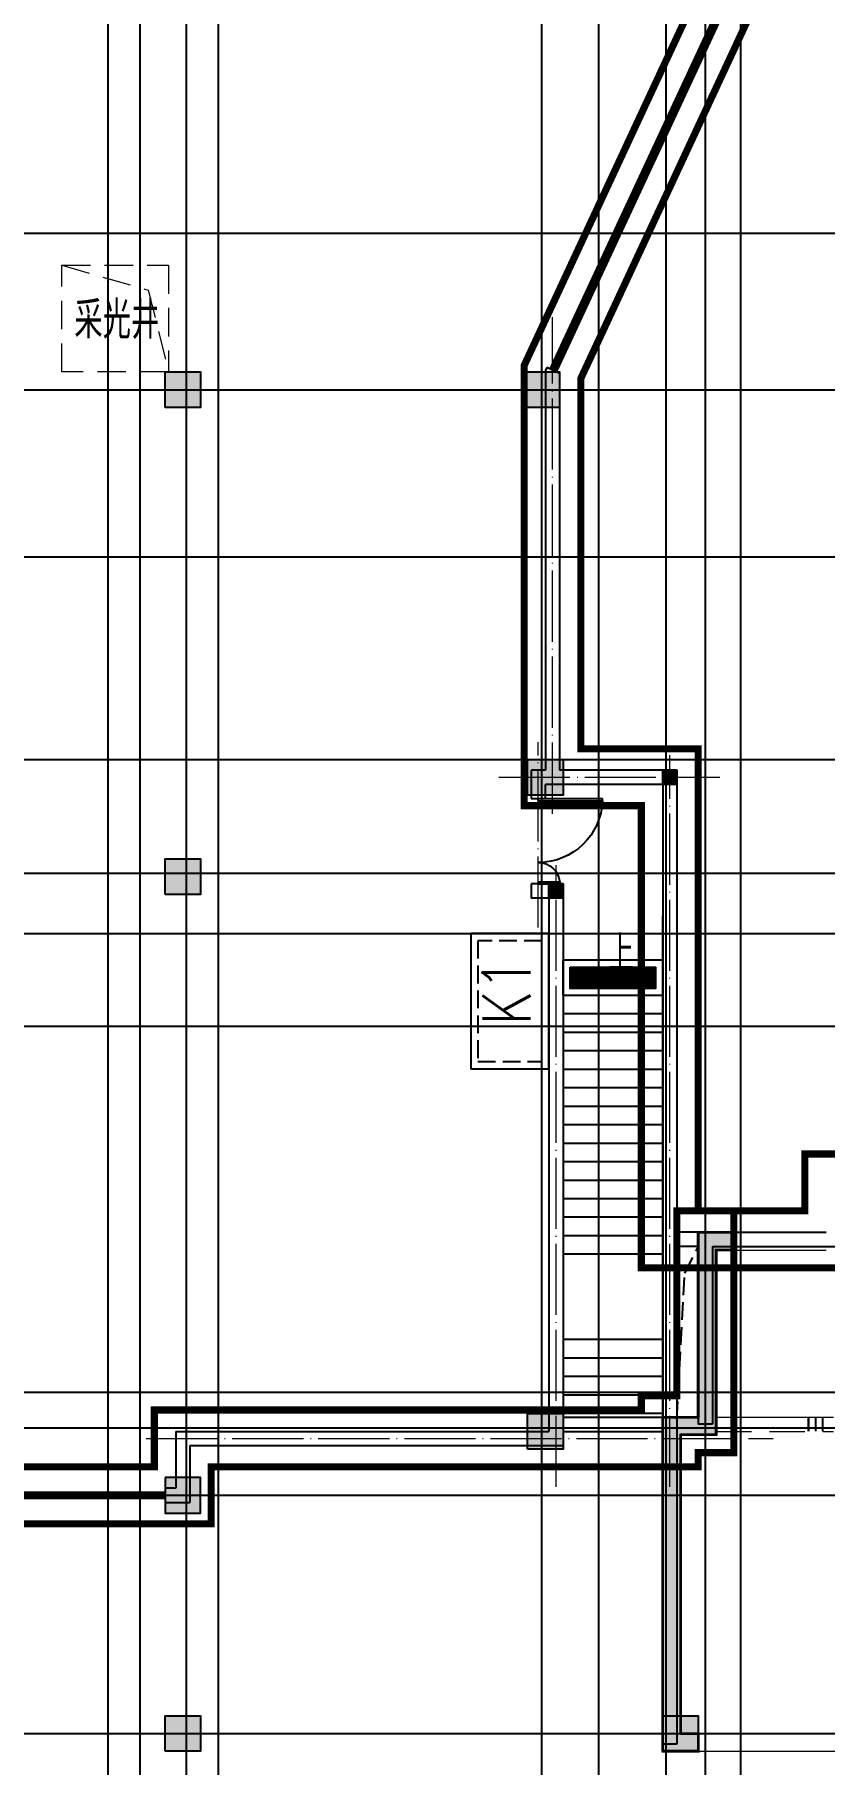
# Model space of a CAD drawing. Extents: x 369444 to 684549, y -549309 to 575337.
# Drawn here: x 481240 to 492349, y 109823 to 134152 of the extents above; entities that cross this region are included whole.
import ezdxf

# ---------------------------------------------------------------- set-up
doc = ezdxf.new("R2010")
doc.units = 0
doc.header["$LTSCALE"] = 1000
doc.header["$MEASUREMENT"] = 0
for name, pattern in [('__DASH', [0.35, 0.25, -0.1]), ('_DASH', [0.6000000000000001, 0.4, -0.2]), ('DASH', [0.35, 0.25, -0.1]), ('DASHED', [0.75, 0.5, -0.25]), ('DOTE', [2.4200000000000004, 2, -0.2, 0.02, -0.2])]:
    doc.linetypes.add(name, pattern=pattern)
for name, color, linetype, lineweight in [('0-地库顶板开洞', 211, 'Continuous', 0), ('DOTE2', 122, 'DOTE', 9), ('S_ConcWall', 3, 'Continuous', 35), ('S_SubBeamHoop', 1, 'Continuous', 40)]:
    doc.layers.add(name, color=color, linetype=linetype, lineweight=lineweight)
for name, color, linetype in [('1-标高箭头', 3, 'Continuous'), ('BEAM_CON', 4, 'Continuous'), ('BEAM_SE', 144, 'DASHED'), ('COLUMN', 9, 'Continuous'), ('DOTE', 1, 'Continuous'), ('STAIR', 2, 'Continuous'), ('WALL', 9, 'Continuous'), ('WINDOW', 4, 'Continuous'), ('剪力墙', 3, 'Continuous'), ('填充', 8, 'Continuous'), ('排水', 61, 'Continuous'), ('构造柱', 6, 'Continuous'), ('车库集水坑', 60, 'Continuous'), ('防火分区线', 7, 'Continuous')]:
    doc.layers.add(name, color=color, linetype=linetype)
doc.styles.add('_HZTXT', font='txt.shx', dxfattribs={"width": 0.8, "bigfont": 'HZTXT.shx'})
doc.styles.add('_TCH_DIM', font='SIMPLEX', dxfattribs={"bigfont": 'GBCBIG'})
doc.styles.add('HNSJY', font='hnsjy-07.shx', dxfattribs={"width": 0.8, "bigfont": 'hnsjy-hz.shx'})

# ---------------------------------------------------------------- blocks, each defined once
blk = doc.blocks.new('A$C47E9097D')
at = {"layer": '构造柱'}
for points in [[(109750.0001068115, -346699.9998750687), (109550.0001068115, -346699.9998750687), (109550.0001068115, -346899.9998750687), (109750.0001068115, -346899.9998750687)], [(108150.0001068115, -348299.9998750687), (107950.0001068115, -348299.9998750687), (107950.0001068115, -348499.9998750687), (108150.0001068115, -348499.9998750687)]]:
    blk.add_hatch(color=256, dxfattribs=at).paths.add_polyline_path(points)
for points in [[(109550.0001068115, -346699.9998750687), (109750.0001068115, -346699.9998750687), (109750.0001068115, -346899.9998750687), (109550.0001068115, -346899.9998750687)], [(107950.0001068115, -348299.9998750687), (108150.0001068115, -348299.9998750687), (108150.0001068115, -348499.9998750687), (107950.0001068115, -348499.9998750687)]]:
    blk.add_lwpolyline(points, close=True, dxfattribs=at)
blk = doc.blocks.new('$DorLib2D$00000225')
at = {"color": 0}
for p, q in [((0.4750000000000032, -0.001447885298549778), (0.4750000000000032, 0.7521225008925327)), ((0.4750000000000032, 0.7521225008925327), (0.5000000000000036, 0.7521225008925327)), ((0.5000000000000036, -0.001447885298549778), (0.5000000000000036, 0.7521225008925363)), ((-0.4999999999999982, 0), (-0.5, 0.252035990386009)), ((-0.4750000000000014, 0.252035990386009), (-0.5, 0.252035990386009)), ((-0.4749999999999996, 0), (-0.4749999999999996, 0.252035990386009)), ((-0.4749999999999996, 0), (-0.4999999999999947, 0)), ((0.4750000000000032, -0.001447885298549778), (0.4999999999999929, -0.001447885298549778))]:
    blk.add_line(p, q, dxfattribs=at)
for centre, radius, start, end in [((0.5046168020419071, -0.001920809357812914), 0.7546247204382253, 92.24926861260724, 179.7237749158362), ((-0.5007908120542499, 0.002572563917482285), 0.2507930763238999, 359.7898704778746, 84.09743784757413)]:
    blk.add_arc(centre, radius, start, end, dxfattribs=at)
blk = doc.blocks.new('$DorLib2D$00000213')
at = {"color": 0, "linetype": 'DASH', "const_width": 0.02}
blk.add_lwpolyline([(0.5, 3.552713678800501e-15), (-0.5, 3.552713678800501e-15)], dxfattribs=at)
blk = doc.blocks.new('column500')
h = blk.add_hatch(color=0)
h.dxf.hatch_style = 1
h.paths.add_polyline_path([(-216380.9106832733, -381439.8896648251), (-215880.9106832733, -381439.8896648251), (-215880.9106832733, -380939.8896648251), (-216380.9106832733, -380939.8896648251)])
at = {"color": 0}
blk.add_lwpolyline([(-216380.9106832733, -381439.8896648251), (-215880.9106832733, -381439.8896648251), (-215880.9106832733, -380939.8896648251), (-216380.9106832733, -380939.8896648251)], close=True, dxfattribs=at)
blk = doc.blocks.new('车库采光井开洞')
at = {"layer": '0-地库顶板开洞', "linetype": '_DASH'}
blk.add_lwpolyline([(38496570620.99999, 3907825764), (38496570620.99999, 3907827264.000001), (38496572120.99999, 3907827263.999998), (38496572120.99999, 3907825763.999999)], close=True, dxfattribs=at)
blk.add_lwpolyline([(38496570620.99999, 3907827264.000001), (38496571833.45985, 3907826915.785513), (38496572120.99999, 3907825763.999999)], dxfattribs=at)
at = {"layer": '0-地库顶板开洞', "linetype": '_DASH', "style": 'HNSJY', "width": 0.8}
blk.add_text('采光井', height=524.9999999999999, dxfattribs=at).set_placement((38496570794.87101, 3907826233.4361))
blk = doc.blocks.new('车库采光井aaa')
at = {"layer": '0-地库顶板开洞', "lineweight": -2}
blk.add_blockref('车库采光井开洞', (-5740156.962898254, -2601883.631380558), dxfattribs=at)
blk = doc.blocks.new('A$C218543D6')
at = {"layer": '剪力墙'}
blk.add_hatch(color=0, dxfattribs=at).paths.add_polyline_path([(249.9992534738849, 249.996549010044), (499.9992534738849, 249.996549010044), (499.9992534738849, -0.00345098995603621), (-0.0007465261151082814, -0.00345098995603621), (-0.0007465261151082814, 4699.996549010073), (499.9992534738849, 4699.996549010073), (499.9992534738849, 7299.996549010073), (999.9992534738849, 7299.996549010073), (999.9992534738849, 7049.996549010073), (749.9992534738849, 7049.996549010073), (749.9992534738849, 4449.996549010073), (249.9992534738849, 4449.996549010073)])
at = {"layer": 'S_ConcWall', "color": 0, "lineweight": 35, "ltscale": 0.9999999776482582}
for p, q in [((499.9992534738849, 7299.996549010073), (999.9992534738849, 7299.996549010073)), ((499.9992534738849, 4699.996549010073), (499.9992534738849, 7299.996549010073)), ((999.9992534738849, 7299.996549010073), (999.9992534738849, 7049.996549010073)), ((749.9992534738849, 7049.996549010073), (749.9992534738849, 4449.996549010073)), ((999.9992534738849, 7049.996549010073), (749.9992534738849, 7049.996549010073)), ((-0.0007465261151082814, 4699.996549010073), (499.9992534738849, 4699.996549010073)), ((-0.0007465261151082814, -0.00345098995603621), (-0.0007465261151082814, 4699.996549010073)), ((249.9992534738849, 4449.996549010073), (249.9992534738849, 249.996549010044)), ((749.9992534738849, 4449.996549010073), (249.9992534738849, 4449.996549010073)), ((249.9992534738849, 249.996549010044), (499.9992534738849, 249.996549010044)), ((499.9992534738849, 249.996549010044), (499.9992534738849, -0.00345098995603621)), ((499.9992534738849, -0.00345098995603621), (-0.0007465261151082814, -0.00345098995603621))]:
    blk.add_line(p, q, dxfattribs=at)
blk = doc.blocks.new('3#梁图')
at = {"layer": 'BEAM_CON', "color": 0, "lineweight": 18, "ltscale": 0.9999999776482582}
for p, q in [((-483510.4175949097, 108037.4982948303), (-482210.4175949097, 108037.4982948303)), ((-483510.4175949097, 107787.4982948303), (-482210.4175949097, 107787.4982948303)), ((-483760.4175949097, 105437.4982948303), (-482110.4175949097, 105437.4982948303)), ((-484010.4175949097, 100737.4982948303), (-481810.4175949097, 100737.4982948303))]:
    blk.add_line(p, q, dxfattribs=at)
at = {"layer": 'BEAM_SE', "color": 0, "lineweight": 18, "ltscale": 0.9999999776482582}
for p, q in [((-483760.4175949097, 105237.4982948303), (-482110.4175949097, 105237.4982948303)), ((-484010.4175949097, 100987.4982948303), (-481810.4175949097, 100987.4982948303))]:
    blk.add_line(p, q, dxfattribs=at)
at = {"layer": 'S_ConcWall', "color": 0, "lineweight": 35, "ltscale": 0.9999999776482582, "const_width": 35}
blk.add_lwpolyline([(-484260.4175949097, 100987.4982948303), (-484010.4175949097, 100987.4982948303), (-484010.4175949097, 100737.4982948303), (-484510.4175949097, 100737.4982948303), (-484510.4175949097, 105437.4982948303), (-484010.4175949097, 105437.4982948303), (-484010.4175949097, 108037.4982948303), (-483510.4175949097, 108037.4982948303), (-483510.4175949097, 107787.4982948303), (-483760.4175949097, 107787.4982948303), (-483760.4175949097, 105187.4982948303), (-484260.4175949097, 105187.4982948303)], close=True, dxfattribs=at)
at = {"layer": 'S_SubBeamHoop', "color": 0, "linetype": 'Continuous', "ltscale": 0.9999999776482582, "const_width": 30}
for points in [[(-482460.4175949097, 105437.4982948303), (-482460.4175949097, 105237.4982948303)], [(-482360.4175949097, 105437.4982948303), (-482360.4175949097, 105237.4982948303)], [(-482260.4175949097, 105437.4982948303), (-482260.4175949097, 105237.4982948303)]]:
    blk.add_lwpolyline(points, dxfattribs=at)

msp = doc.modelspace()

# ---------------------------------------------------------------- hatches: boundary and pattern name
at = {"layer": '填充'}
h = msp.add_hatch(dxfattribs=at)
h.set_pattern_fill('ANSI31', color=256, scale=100, angle=585.0000000000001, style=0)
h.set_pattern_definition([(270, (-38490260039.55431, -3905048943.394215), (158.75, 5.684341886080801e-14), [])])
h.paths.add_polyline_path([(488774.4830713253, 121036.9743594814), (489974.4830713253, 121036.9743590045), (489974.4830713253, 120736.9743590045), (488774.4830713253, 120736.9743594814)])

# ---------------------------------------------------------------- linework, layer by layer
at = {"layer": '1-标高箭头', "lineweight": -2}
msp.add_lwpolyline([(489461.94583988, 120819.6059317279, 0, 0, 0), (489461.94583988, 120636.9743590045, 0, 0, 0), (489473.5316781979, 115156.9733657527, 120, 0, 0), (489474.4830713253, 114706.9743714023, 0, 0, 0)], format="xyseb", dxfattribs=at)
at = {"layer": 'DOTE', "color": 8}
for p, q in [((482274.4831018429, 59364.2341589618), (482274.4831018429, 476704.7720441509)), ((483374.4831018429, 59364.2341589618), (483374.4831018429, 476704.7720441509)), ((489174.4826440793, 59364.2341589618), (489174.4826440793, 476704.7720441509)), ((490124.4831018429, 59364.2341589618), (490124.4831018429, 476704.7720441509)), ((490674.4830408078, 59364.2341589618), (490674.4830408078, 476704.7720441509)), ((491174.4831018429, 59364.2341589618), (491174.4831018429, 476704.7720441509)), ((482724.4831018429, 59364.2341589618), (482724.4831018429, 261806.9745316196)), ((483824.4831018429, 59364.2341589618), (483824.4831018429, 261806.9745316196)), ((488374.482949255, 59364.23415705445), (488374.482949255, 261806.9745316196))]:
    msp.add_line(p, q, dxfattribs=at)
at = {"layer": 'DOTE', "color": 8, "lineweight": -2}
for p, q in [((377844.3968210202, 131356.9745163608), (624570.9457330685, 131356.9745163608)), ((377844.396798132, 129156.974562614), (624570.9457101803, 129156.974562614)), ((377844.3968210202, 126806.97448632), (624570.9457330685, 126806.97448632)), ((377844.3967752438, 123956.9658989597), (624570.9456872921, 123956.9658989597)), ((377844.3968820553, 122356.9744877506), (624570.9457941037, 122356.9744877506)), ((377844.3968591671, 121506.9745483089), (624570.9457712155, 121506.9745483089)), ((377844.396836279, 120206.9744877506), (624570.9457483273, 120206.9744877506)), ((377844.3969278317, 115056.9658989597), (624570.94583988, 115056.9658989597)), ((377844.3968591671, 114556.9744877506), (624570.9457712155, 114556.9744877506)), ((377844.3968591671, 113606.974547832), (624570.9457712155, 113606.974547832)), ((377844.396836279, 110256.978032558), (624570.9457483273, 110256.978032558))]:
    msp.add_line(p, q, dxfattribs=at)
at = {"layer": 'DOTE2', "linetype": 'DOTE', "ltscale": 0.5}
for points in [[(488524.4829568844, 123193.151260345), (488524.4829568844, 130177.8336796451)], [(488324.4830713253, 121593.151260345), (488324.4830713253, 124200.8974518466)], [(490174.4830713253, 113724.4507345844), (490174.4830713253, 124019.4266342807)], [(487770.09818363, 123706.9745382953), (490879.1942834835, 123706.9745382953)], [(488574.4830713253, 113724.4507345844), (488574.4830713253, 122470.6313910175)], [(482810.6593179684, 114406.974706142), (491627.9773492794, 114406.974706142)]]:
    msp.add_lwpolyline(points, dxfattribs=at)
at = {"layer": 'STAIR'}
for p, q in [((490074.4830713253, 114706.9743714023, 0.1286767314160903), (490074.4830713253, 121756.9743714023, 0.1286767314160903)), ((490074.4830713253, 120636.9743590045, 0.128676731854472), (488674.4830713253, 120636.9743590045, 0.128676731854472)), ((490074.4830713253, 120376.9743594814, 0.128676731854472), (488674.4830713253, 120376.9743594814, 0.128676731854472)), ((490074.4830713253, 120116.9743594814, 0.128676731854472), (488674.4830713253, 120116.9743594814, 0.128676731854472)), ((490074.4830713253, 119856.9743599582, 0.128676731854472), (488674.4830713253, 119856.9743599582, 0.128676731854472)), ((490074.4830713253, 119596.974360435, 0.128676731854472), (488674.4830713253, 119596.974360435, 0.128676731854472)), ((490074.4830713253, 119336.974360435, 0.128676731854472), (488674.4830713253, 119336.974360435, 0.128676731854472)), ((490074.4830713253, 119076.9743609119, 0.128676731854472), (488674.4830713253, 119076.9743609119, 0.128676731854472)), ((490074.4830713253, 118816.9743613887, 0.128676731854472), (488674.4830713253, 118816.9743613887, 0.128676731854472)), ((490074.4830713253, 118556.9743618655, 0.128676731854472), (488674.4830713253, 118556.9743618655, 0.128676731854472)), ((490074.4830713253, 118296.9743623424, 0.128676731854472), (488674.4830713253, 118296.9743623424, 0.128676731854472)), ((490074.4830713253, 118036.9743628192, 0.128676731854472), (488674.4830713253, 118036.9743628192, 0.128676731854472)), ((490074.4830713253, 117776.9743632961, 0.128676731854472), (488674.4830713253, 117776.9743632961, 0.128676731854472)), ((490074.4830713253, 117516.9743637729, 0.128676731854472), (488674.4830713253, 117516.9743637729, 0.128676731854472)), ((490074.4830713253, 117256.9743642497, 0.128676731854472), (488674.4830713253, 117256.9743642497, 0.128676731854472)), ((490074.4830713253, 116996.9743642497, 0.128676731854472), (488674.4830713253, 116996.9743642497, 0.128676731854472)), ((490074.4830713253, 115796.9743642497, 0.128676731854472), (488674.4830713253, 115796.9743642497, 0.128676731854472)), ((490074.4830713253, 115536.9743647266, 0.1286767318106338), (488674.4830713253, 115536.9743647266, 0.1286767318106338)), ((490074.4830713253, 115276.9743656802, 0.1286767317667956), (488674.4830713253, 115276.9743656802, 0.1286767317667956)), ((490074.4830713253, 115016.9743666339, 0.1286767317229575), (488674.4830713253, 115016.9743666339, 0.1286767317229575)), ((490074.4830713253, 114756.9743671108, 0.1286767316791193), (488674.4830713253, 114756.9743671108, 0.1286767316791193))]:
    msp.add_line(p, q, dxfattribs=at)
at = {"layer": 'WALL', "linetype": 'ByBlock'}
for p, q in [((488443.8082056027, 129470.6234564472), (488424.482949255, 129429.1099438358)), ((488625.1246118527, 129386.2175440479), (488443.8082056027, 129470.6234564472)), ((488424.482949255, 129429.1099438358), (488424.482949255, 123806.9745411563)), ((488624.482949255, 129384.8391565967), (488625.1246118527, 129386.2175440479)), ((488624.482949255, 129384.8391565967), (488624.482949255, 123806.9745411563)), ((483224.4829339962, 114506.9747085262), (483224.4829339962, 113706.9745540309)), ((483224.4829339962, 114506.9747085262), (488474.4830713253, 114506.9747085262)), ((483424.4829339962, 114306.9747085262), (483424.4829339962, 113506.9745444942)), ((483424.4829339962, 114306.9747085262), (488674.4830713253, 114306.9747085262)), ((483074.4829568844, 113706.9745611835), (483074.4829416256, 113506.9745616603)), ((483224.4829339962, 113706.9745540309), (483074.4829568844, 113706.9745611835)), ((483074.4829416256, 113506.9745616603), (483424.4829339962, 113506.9745444942))]:
    msp.add_line(p, q, dxfattribs=at)
at = {"layer": 'WALL'}
for p, q in [((488224.4830713253, 123806.9745411563), (488224.4830713253, 123406.9745406795)), ((488424.482949255, 123806.9745411563), (488224.4830713253, 123806.9745411563)), ((488424.4830713253, 123406.9745406795), (488424.4830713253, 123606.9745411563)), ((488524.4829568844, 123606.9745411563), (488424.4830713253, 123606.9745411563)), ((490074.4830713253, 123606.9745411563), (488524.4829568844, 123606.9745411563)), ((490274.4830713253, 123806.9745411563), (488624.482949255, 123806.9745411563)), ((490074.4830713253, 123606.9745411563), (490074.4830713253, 117206.9743733096)), ((490274.4830713253, 123806.9745411563), (490274.4830713253, 117306.9743733096)), ((488224.4830713253, 123406.9745406795), (488424.4830713253, 123406.9745406795)), ((488424.4830713253, 122206.9745411563), (488224.4830713253, 122206.9745406795)), ((488224.4830713253, 122206.9745406795), (488224.4830713253, 122006.9745411563)), ((488674.4830713253, 122206.9745411563), (488424.4830713253, 122206.9745411563)), ((488674.4830713253, 122206.9745411563), (488674.4830713253, 114706.9743714023)), ((488474.4830713253, 122006.9745411563), (488224.4830713253, 122006.9745411563)), ((488474.4830713253, 122006.9745411563), (488474.4830713253, 114606.9743714023)), ((490574.4830713253, 117306.9743733096), (490274.4830713253, 117306.9743733096)), ((490574.4830713253, 117106.9743733096), (490574.4830713253, 117306.9743733096)), ((490574.4902353268, 117306.97560498), (490574.4902353268, 114606.97560498)), ((490574.4902353268, 117306.97560498), (492374.4902353268, 117306.97560498)), ((490074.4830713253, 117206.9743733096), (490074.4830713253, 110106.9743714023)), ((490574.4830713253, 117106.9743733096), (490274.4830713253, 117106.9743733096)), ((490274.4830713253, 117106.9743733096), (490274.4830713253, 110106.9743714023)), ((490774.4902353268, 117106.97560498), (490774.4902353268, 114606.97560498)), ((490774.4902353268, 117106.97560498), (492574.4902353268, 117106.97560498)), ((488474.4830713253, 114606.9743714023), (488474.4830713253, 114506.9747085262)), ((488674.4830713253, 114706.9743714023), (490074.4830713253, 114706.9743714023)), ((490074.4830713253, 114706.9743714023), (490074.4830713253, 114506.9743714023)), ((490774.4902353268, 114606.97560498), (490574.4902353268, 114606.97560498)), ((488674.4830713253, 114506.9743714023), (490074.4830713253, 114506.9743714023)), ((488674.4830713253, 114506.9743714023), (488674.4830713253, 114306.9747085262)), ((490274.4830713253, 110106.9743714023), (490074.4830713253, 110106.9743714023))]:
    msp.add_line(p, q, dxfattribs=at)
at = {"layer": '排水', "elevation": 0.1286767314160903}
msp.add_lwpolyline([(488674.4830713253, 121136.9743594814), (490074.4830713253, 121136.9743590045), (490074.4830713253, 120636.9743590045), (488674.4830713253, 120636.9743594814), (488674.4830713253, 121136.9743594814)], dxfattribs=at)
msp.add_lwpolyline([(488774.4830713253, 121036.9743594814), (489974.4830713253, 121036.9743590045), (489974.4830713253, 120736.9743590045), (488774.4830713253, 120736.9743594814)], close=True, dxfattribs=at)
at = {"layer": '车库集水坑', "color": 4, "lineweight": -2, "extrusion": (0.0002539462290278848, -2.592807789273582e-12, 0.9999999677556559), "elevation": 124.0462526376916}
msp.add_lwpolyline([(487374.4672853173, 119606.974584072), (488474.4672902685, 119606.9745611838), (488474.4673284154, 121506.9745611838), (487374.4672853173, 121506.9745688132)], close=True, dxfattribs=at)
at = {"layer": '车库集水坑', "color": 4, "linetype": '__DASH', "lineweight": -2, "extrusion": (0.0002539462290278848, -2.592807789273582e-12, 0.9999999677556559), "elevation": 124.0462525691791}
msp.add_lwpolyline([(487474.4673266887, 119706.974584072), (488374.4672565265, 119706.9745688132), (488374.467287044, 121406.9745688132), (487474.4673419475, 121406.974584072)], close=True, dxfattribs=at)
at = {"layer": '车库集水坑', "color": 4, "linetype": '__DASH', "lineweight": -2}
msp.add_lwpolyline([(490274.4830713253, 114675.2768954921), (490384.3435068112, 116731.0141682315), (490574.4830713253, 117100.1231937099)], dxfattribs=at)
at = {"layer": '防火分区线', "color": 2, "linetype": 'DASH', "ltscale": 8, "const_width": 100}
for points in [[(462174.4791879635, 114006.9745492626), (482924.4829339962, 114006.9745492626), (482924.4829339962, 114806.9743714023), (489774.4830713253, 114806.9743714023), (489774.4830713253, 115006.9733843494), (490274.4867105465, 115006.9746179271), (490274.4867029171, 116806.9743733096), (489774.4830713253, 116806.9743733096), (489774.4830713253, 123306.9745411563), (488124.482949255, 123306.9745411563), (488124.482949255, 129495.516158073), (490824.4829339962, 135295.5161738086), (490824.4829339962, 152106.9775619197), (491374.4811029416, 152106.9775623966), (491374.4811029416, 161406.9775628734), (488424.4829339962, 161406.9775628734), (488424.4829339962, 168308.5610160518), (490024.4831018429, 174408.5610408473)], [(461374.5006494503, 113206.9745492626), (483724.4829339962, 113206.9745492626), (483724.4829339962, 114006.9743714023), (490574.4830713253, 114006.9743714023), (490574.4830713253, 114206.9753579784), (491074.4867105465, 114206.9765915561), (491074.4867029171, 117606.9743733096), (490574.4830713253, 117606.9743733096), (490574.4830713253, 124106.9745411563), (488924.482949255, 124106.9745411563), (488924.482949255, 129318.4329576183), (491624.4829339962, 135118.4329733539), (491624.4829339962, 151306.9775623966), (492174.4811029416, 151306.9775628734), (492174.4811029416, 162206.9775628734), (489224.4829339962, 162206.9775628734), (489224.4829339962, 168205.3880090404), (490824.4831018429, 174305.3880338359)], [(461374.5006494503, 113206.9745492626), (483724.4829339962, 113206.9745492626), (483724.4829339962, 114006.9743714023), (490574.4830713253, 114006.9743714023), (490574.4830713253, 114206.9753579784), (491074.4867105465, 114206.9765915561), (491074.4867029171, 117606.9743733096), (490574.4830713253, 117606.9743733096), (490574.4830713253, 124106.9745411563), (488924.482949255, 124106.9745411563), (488924.482949255, 129318.4329576183), (491624.4829339962, 135118.4329733539), (491624.4829339962, 151306.9775623966), (492174.4811029416, 151306.9775628734), (492174.4811029416, 162206.9775628734), (489224.4829339962, 162206.9775628734), (489224.4829339962, 168205.3880090404), (490824.4831018429, 174305.3880338359)]]:
    msp.add_lwpolyline(points, dxfattribs=at)
at = {"layer": '防火分区线', "color": 130, "linetype": 'DASH', "ltscale": 8, "const_width": 100}
for points in [[(509574.4902353268, 118906.97560498), (502074.4902353268, 118906.97560498), (502074.4902353268, 117006.97560498), (495074.4902353268, 117006.97560498), (495074.4902353268, 117606.97560498), (492874.4902353268, 117606.97560498), (492874.4902353268, 116806.9758786845), (490674.4902353268, 116806.9743733096), (489774.4830713253, 116806.9743733096), (489774.4830713253, 123306.9745411563), (488124.482949255, 123306.9745411563), (488124.482949255, 129495.516158073), (490824.4829339962, 135295.5161738086), (490824.4829339962, 152106.9775619197), (491374.4811029416, 152106.9775623966), (491374.4811029416, 161406.9775628734), (488424.4829339962, 161406.9775628734), (488424.4829339962, 168308.5610160518), (490024.4831018429, 174408.5610408473)], [(508774.4902353268, 119706.97560498), (501274.4902353268, 119706.97560498), (501274.4902353268, 117806.97560498), (495874.4902353268, 117806.97560498), (495874.4902353268, 118406.97560498), (492074.4902353268, 118406.97560498), (492074.4902353268, 117606.9753312755), (490674.4902353268, 117606.9743733096), (490574.4830713253, 117606.9743733096), (490574.4830713253, 124106.9745411563), (488924.482949255, 124106.9745411563), (488924.482949255, 129318.4329414058), (491624.4829339962, 135118.4329571414), (491624.4829339962, 151306.9775628734), (492174.4811029416, 151306.9775633502), (492174.4811029416, 162206.9775628734), (489224.4829339962, 162206.9775628734), (489224.4829339962, 168205.3879794765), (490824.4831018429, 174305.388004272)]]:
    msp.add_lwpolyline(points, dxfattribs=at)
at = {"layer": '防火分区线', "color": 3, "linetype": 'DASH', "ltscale": 8, "const_width": 100}
for points in [[(508774.4902353268, 119706.97560498), (501274.4902353268, 119706.97560498), (501274.4902353268, 117806.97560498), (495874.4902353268, 117806.97560498), (495874.4902353268, 118406.97560498), (492074.4902353268, 118406.97560498), (492074.4902353268, 117606.9753312755), (490274.4867029171, 117606.9740996051), (490274.4867105465, 115006.9746179271), (489774.4830713253, 115006.9733843494), (489774.4830713253, 114806.9743714023), (482924.4829339962, 114806.9743714023), (482924.4829339962, 114006.9745492626), (461374.489930151, 114006.9745492626)], [(509574.4902353268, 118906.97560498), (502074.4902353268, 118906.97560498), (502074.4902353268, 117006.97560498), (495074.4902353268, 117006.97560498), (495074.4902353268, 117606.97560498), (492874.4902353268, 117606.97560498), (492874.4902353268, 116806.9758786845), (491074.4867029171, 116806.9746470142), (491074.4867105465, 114206.9765920329), (490574.4830713253, 114206.9753584552), (490574.4830713253, 114006.9743714023), (483724.4829339962, 114006.9743714023), (483724.4829339962, 113206.9745492626), (462174.489930151, 113206.9745492626)]]:
    msp.add_lwpolyline(points, dxfattribs=at)

# ---------------------------------------------------------------- block references
at = {"layer": '0-地库顶板开洞', "lineweight": -2}
msp.add_blockref('车库采光井aaa', (-38490348839.55416, -3905094473.394068), dxfattribs=at)
at = {"layer": 'COLUMN', "color": 8, "xscale": -1, "rotation": 270}
for p in [(864514.3725976925, 345287.8852333713), (869564.3726129513, 345287.8852333713), (869614.3610925656, 339837.8765849757), (864514.3671960812, 338437.8765849757), (869614.3610925656, 330637.8765849757), (864514.3725976925, 326387.8887180972), (871514.3798990231, 326387.8887180972)]:
    msp.add_blockref('column500', p, dxfattribs=at)
at = {"layer": 'COLUMN', "color": 8, "rotation": 270}
msp.add_blockref('column500', (864514.3725976925, -102523.936132462), dxfattribs=at)
at = {"layer": 'WINDOW', "linetype": 'ByBlock', "lineweight": -2}
for p, xscale, yscale, zscale, rotation in [((489874.4103174191, 132306.8185481715), -6350.000000000009, 6350.000000000009, 6350, 245.0372103507529), ((480174.482949255, 113606.9747042346), 5800, 5800, 5800, 179.9999971787648)]:
    msp.add_blockref('$DorLib2D$00000213', p, dxfattribs=dict(at, xscale=xscale, yscale=yscale, zscale=zscale, rotation=rotation))
at = {"layer": 'WINDOW', "xscale": -1200, "yscale": 1200, "zscale": -1200, "rotation": 270}
msp.add_blockref('$DorLib2D$00000225', (488324.4830713253, 122806.9745406795), dxfattribs=at)
at = {"layer": '剪力墙', "color": 8}
msp.add_blockref('A$C218543D6', (490074.4909830075, 110006.9790558505), dxfattribs=at)
at = {"layer": '构造柱', "ltscale": 6}
msp.add_blockref('A$C47E9097D', (380524.4829645138, 470506.974416225), dxfattribs=at)
at = {"layer": '构造柱', "color": 8}
msp.add_blockref('3#梁图', (974585.4942975151, 9269.538710404187), dxfattribs=at)

# ---------------------------------------------------------------- texts
at = {"layer": '1-标高箭头', "color": 7, "style": '_TCH_DIM'}
msp.add_text('上', height=506.3829787234042, dxfattribs=at).set_placement((489305.5628595334, 120977.1059317279))
at = {"layer": '车库集水坑', "color": 4, "lineweight": -2, "extrusion": (-2.592807835922748e-12, -0.0002539462290278848, 0.9999999677556559), "style": '_HZTXT', "width": 0.8}
msp.add_text('K1', height=675, rotation=89.99999999999997, dxfattribs=at).set_placement((488213.4125070553, 120219.4630519955, -30.46191096909537))

doc.saveas('drawing.dxf')
